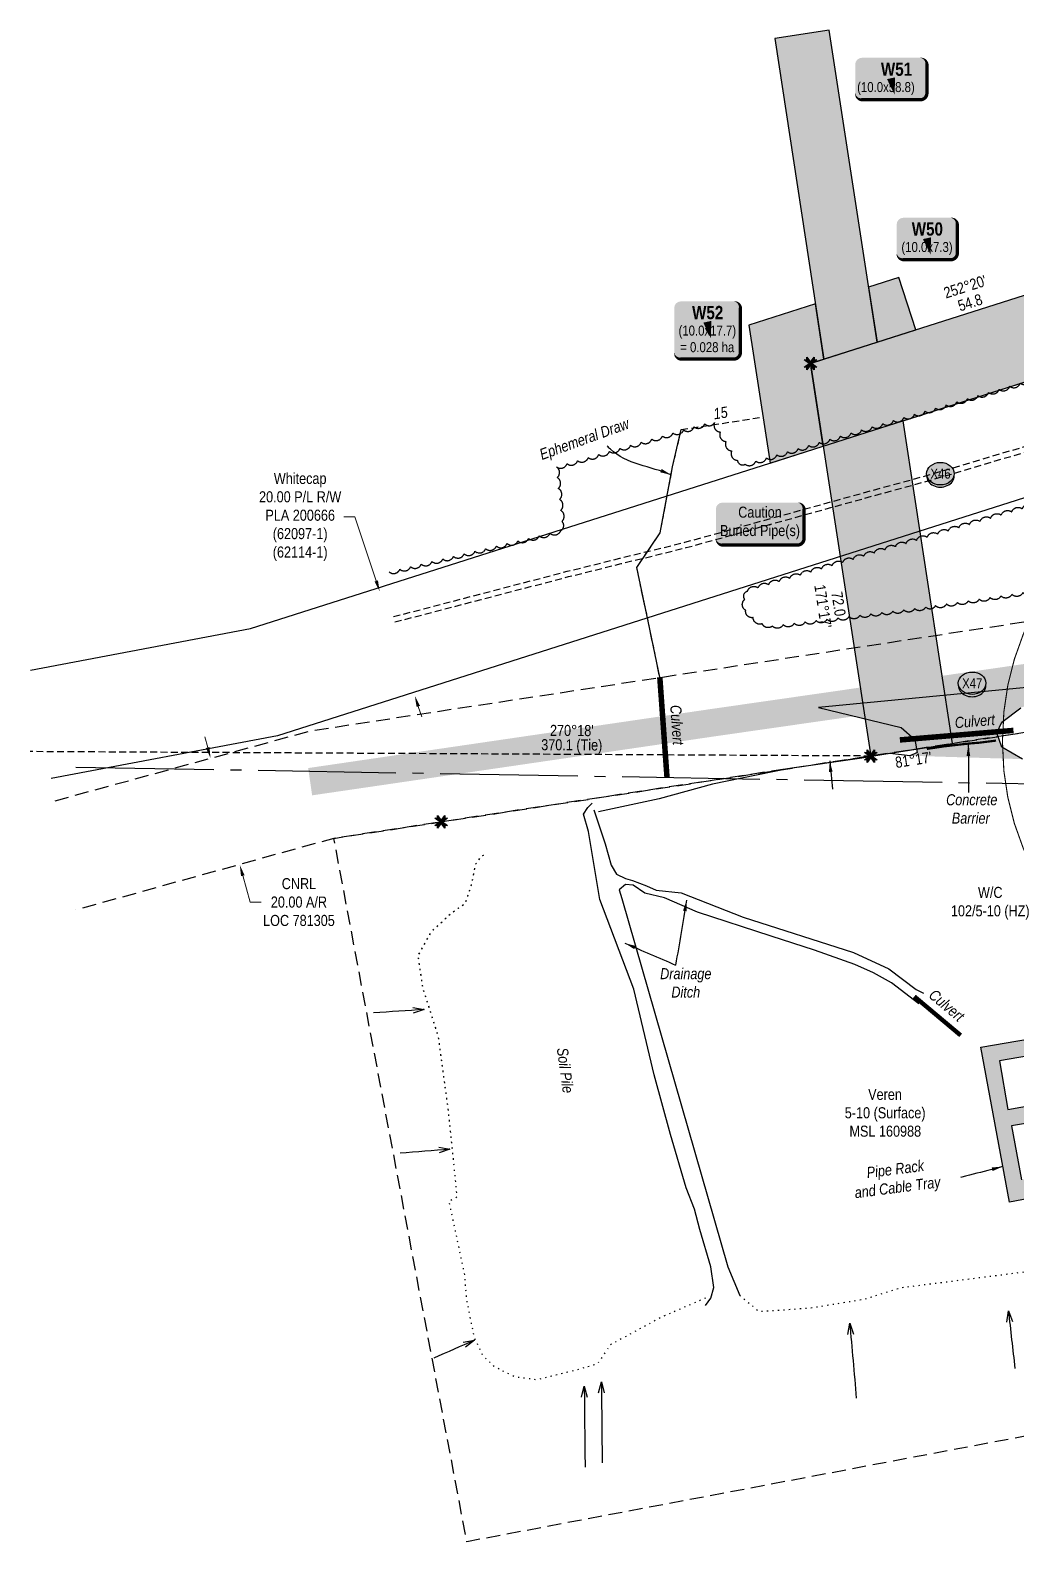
# Model space of a CAD drawing. Extents: x 406232 to 435383, y 6039561 to 6052989.
# Drawn here: x 425953 to 426847, y 6044066 to 6045436 of the extents above; entities that cross this region are included whole.
import ezdxf
from ezdxf.enums import TextEntityAlignment as Align

# ---------------------------------------------------------------- set-up
doc = ezdxf.new("R2010")
doc.units = 0
doc.header["$LTSCALE"] = 5
doc.header["$PDSIZE"] = 0.5
for name, pattern in [('0', [1, 1, 0]), ('foc-ACCESSROAD', [3.75, 2.5, -1.25]), ('foc-QUARTERLINE', [33, 25, -3, 2, -3]), ('foc-TIELINE', [1.875, 1.25, -0.625]), ('foc-TOPO', [1, 0.2, -0.8]), ('foc-TOPO-ephemeral', [6.25, 3.125, -0.625, 0.625, -0.625, 0.625, -0.625]), ('UG_PIPE', [1.875, 1.25, -0.625])]:
    doc.linetypes.add(name, pattern=pattern)
doc.layers.get('Defpoints').update_dxf_attribs({"color": 9})
for name, color, linetype, lineweight in [('AS-GENERAL', 48, 'Continuous', 18), ('C-WS-T', 13, 'Continuous', 9), ('F-AR-T', 190, 'Continuous', 9), ('F-RW-T', 190, 'Continuous', 9), ('T-TEXT', 48, 'Continuous', 18), ('T-TIE-T', 201, 'Continuous', 18)]:
    doc.layers.add(name, color=color, linetype=linetype, lineweight=lineweight)
for name, color, linetype in [('AS-PIPE-AG', 44, 'Continuous'), ('AS-PIPE-UG', 44, 'UG_PIPE'), ('AS-ROADS', 254, 'Continuous'), ('C-WS', 13, 'foc-ACCESSROAD'), ('F-AR', 190, 'foc-ACCESSROAD'), ('F-RW', 190, 'Continuous'), ('L-BD', 7, 'Continuous'), ('L-MON', 1, 'Continuous'), ('L-QSEC', 8, 'foc-QUARTERLINE'), ('L-TIE', 7, 'foc-TIELINE'), ('P-BUFFER-PURPLE', 187, 'foc-TIELINE'), ('P-CROSSINGS', 250, 'Continuous'), ('P-PROPOSED', 10, 'Continuous'), ('P-PROPOSED-H', 21, 'Continuous'), ('P-TEMP-BLOCKS', 250, 'Continuous'), ('P-TEMP-H', 41, 'Continuous'), ('P-TEMP_WORKSPACE', 46, 'Continuous'), ('T-BUSH', 110, '0'), ('T-DRAW', 143, 'foc-TOPO-ephemeral'), ('T-GENERAL', 48, 'foc-TOPO'), ('T-SLOPE', 48, 'Continuous'), ('T-TIE', 201, 'foc-TIELINE'), ('T-WATER-T', 170, 'Continuous')]:
    doc.layers.add(name, color=color, linetype=linetype)
doc.styles.add('80', font='ARIALN.TTF', dxfattribs={"height": 10})
doc.styles.add('80CG', font='ARIALN.TTF', dxfattribs={"height": 10})
doc.styles.add('80L', font='ARIALN.TTF', dxfattribs={"height": 10})
doc.styles.add('80LS', font='ARIALNI.TTF', dxfattribs={"height": 10})
doc.styles.add('BOLD', font='ARIALNB.TTF')
doc.styles.add('Crossing', font='ARIALN.TTF', dxfattribs={"height": 10})
doc.styles.add('foc-LtypeFont', font='ARIALN.TTF', dxfattribs={"height": 7.35})
doc.linetypes.add('foc-TOPO-flowdirection-NOLINE', pattern='A,0,[">",foc-LtypeFont,S=0.3,R=0,X=0,Y=-0.945],-20,[">",foc-LtypeFont,S=0.3,R=0,X=0,Y=-0.945],0', length=20)
doc.dimstyles.new('Compass 5 000', dxfattribs={"dimscale": 5, "dimtxt": 9, "dimasz": 2, "dimexe": 0.2, "dimexo": 0.0625, "dimgap": 0.5, "dimtad": 0, "dimtih": 1, "dimtoh": 1, "dimzin": 0, "dimdsep": 46, "dimtxsty": '80CG', "dimcen": 0.1, "dimse1": 1, "dimse2": 1, "dimclrd": 256, "dimclrt": 256, "dimaunit": 1, "dimadec": 4, "dimazin": 0, "dimtfac": 0.06, "dimtofl": 0, "dimtmove": 0, "dimatfit": 1, "dimfxl": 0.2, "dimtolj": 1, "dimtzin": 0, "dimlwd": -1, "dimarcsym": 0})

# ---------------------------------------------------------------- blocks, each defined once
blk = doc.blocks.new('*D524')
at = {"layer": 'Defpoints', "color": 0, "transparency": 16777216}
for p in [(426314.1, 6044942.5), (426269.5, 6044927.5), (426345.8, 6044847.8)]:
    blk.add_point(p, dxfattribs=at)
at = {"layer": 'F-RW-T', "transparency": 16777216}
for p, q in [((426246.9, 6044995.1), (426236.9, 6044995.1)), ((426266.4, 6044937), (426246.9, 6044995.1)), ((426304.4, 6044823.4), (426307.6, 6044813.9))]:
    blk.add_line(p, q, dxfattribs=at)
for points in [[(426267.9, 6044937.5), (426264.8, 6044936.5), (426269.5, 6044927.5)], [(426306, 6044823.9), (426302.9, 6044822.9), (426301.3, 6044832.9)]]:
    blk.add_solid(points, dxfattribs=at)
at = {"layer": 'F-RW-T', "transparency": 16777216, "insert": (426197.4, 6044995.1), "char_height": 10, "attachment_point": 5, "style": '80CG'}
blk.add_mtext('\\A1;Whitecap\\P20.00 P/L R/W\\PPLA 200666\\P(62097-1)\\P(62114-1)', dxfattribs=at)
blk = doc.blocks.new('*D525')
at = {"layer": 'Defpoints', "color": 0, "transparency": 16777216}
for p in [(426116.2, 6044776.4), (426012.7, 6044748.1), (426039.2, 6044651.3)]:
    blk.add_point(p, dxfattribs=at)
at = {"layer": 'F-AR-T', "transparency": 16777216}
for p, q in [((426113.6, 6044786.1), (426111, 6044795.7)), ((426145.4, 6044670), (426152, 6044646)), ((426152, 6044646), (426162, 6044646))]:
    blk.add_line(p, q, dxfattribs=at)
for points in [[(426115.2, 6044786.5), (426112, 6044785.6), (426116.2, 6044776.4)], [(426147, 6044670.4), (426143.8, 6044669.5), (426142.7, 6044679.6)]]:
    blk.add_solid(points, dxfattribs=at)
at = {"layer": 'F-AR-T', "transparency": 16777216, "insert": (426196.3, 6044646), "char_height": 10, "attachment_point": 5, "style": '80CG'}
blk.add_mtext('\\A1;CNRL\\P20.00 A/R\\PLOC 781305', dxfattribs=at)
blk = doc.blocks.new('TEMP')
h = blk.add_hatch(color=255)
h.dxf.hatch_style = 1
h.paths.add_polyline_path([(0, 0.25), (-0.67, 1.15), (-0.67, 0.67), (-1.15, 0.67), (-0.25, 0), (-1.15, -0.67), (-0.67, -0.67), (-0.67, -1.15), (0, -0.25), (0.67, -1.15), (0.67, -0.67), (1.15, -0.67), (0.25, 0), (1.15, 0.67), (0.67, 0.67), (0.67, 1.15)])
h.paths.add_polyline_path([(0.57, 0.85), (0.57, 0.57), (0.85, 0.57), (0.08, 0), (0.85, -0.57), (0.57, -0.57), (0.57, -0.85), (0, -0.08), (-0.57, -0.85), (-0.57, -0.57), (-0.85, -0.57), (-0.08, 0), (-0.85, 0.57), (-0.57, 0.57), (-0.57, 0.85), (0, 0.08)], flags=16)
h = blk.add_hatch(color=1)
h.dxf.hatch_style = 1
h.paths.add_polyline_path([(0, 0.08), (-0.57, 0.85), (-0.57, 0.57), (-0.85, 0.57), (-0.08, 0), (-0.85, -0.57), (-0.57, -0.57), (-0.57, -0.85), (0, -0.08), (0.57, -0.85), (0.57, -0.57), (0.85, -0.57), (0.08, 0), (0.85, 0.57), (0.57, 0.57), (0.57, 0.85)])
at = {"color": 1}
for p, q in [((-0.08, 0), (0.08, 0)), ((0, 0.08), (0, -0.08))]:
    blk.add_line(p, q, dxfattribs=at)
at = {"color": 255, "flags": 128}
blk.add_lwpolyline([(-0.25, 0), (-1.15, 0.67), (-0.67, 0.67), (-0.67, 1.15), (0, 0.25), (0.67, 1.15), (0.67, 0.67), (1.15, 0.67), (0.25, 0), (1.15, -0.67), (0.67, -0.67), (0.67, -1.15), (0, -0.25), (-0.67, -1.15), (-0.67, -0.67), (-1.15, -0.67)], close=True, dxfattribs=at)
at = {"color": 1, "flags": 128}
blk.add_lwpolyline([(-0.08, 0), (-0.85, 0.57), (-0.57, 0.57), (-0.57, 0.85), (0, 0.08), (0.57, 0.85), (0.57, 0.57), (0.85, 0.57), (0.08, 0), (0.85, -0.57), (0.57, -0.57), (0.57, -0.85), (0, -0.08), (-0.57, -0.85), (-0.57, -0.57), (-0.85, -0.57)], close=True, dxfattribs=at)
blk = doc.blocks.new('CAUTION BP')
h = blk.add_hatch(color=50)
edge = h.paths.add_edge_path()
edge.add_line((-36.2, -19.3), (31.8, -19.3))
edge.add_arc((31.8, -13.3), 6, 270, 360)
edge.add_line((37.8, -13.3), (37.8, 13.2))
edge.add_arc((31.8, 13.2), 6, 0, 90)
edge.add_line((31.8, 19.2), (-36.2, 19.2))
edge.add_arc((-36.2, 13.2), 6, 90, 180)
edge.add_line((-42.2, 13.2), (-42.2, -13.3))
edge.add_arc((-36.2, -13.3), 6, 180, 270)
at = {"color": 240, "flags": 128}
blk.add_lwpolyline([(-36.2, -19.3, 3, 3, 0), (31.8, -19.3, 3, 3, 0.414214), (37.8, -13.3, 3, 3, 0), (37.8, 13.2, 3, 0, 0.414214), (31.8, 19.2, 0, 0, 0), (-36.2, 19.2, 0, 0, 0.414214), (-42.2, 13.2, 0, 0, 0), (-42.2, -13.3, 0, 3, 0.414214)], format="xyseb", close=True, dxfattribs=at)
at = {"color": 240, "insert": (-2.2, 0.7), "char_height": 10, "attachment_point": 5, "style": '80L'}
blk.add_mtext_dynamic_manual_height_columns('Caution\\PBuried Pipe(s)', width=71.983, gutter_width=50, heights=[0], dxfattribs=at)
blk = doc.blocks.new('*U665')
h = blk.add_hatch(color=191)
edge = h.paths.add_edge_path()
edge.add_line((-24, -33.8), (24, -33.8))
edge.add_arc((24, -27.8), 6, 270, 360)
edge.add_line((30, -27.8), (30, 12.5))
edge.add_arc((24, 12.5), 6, 0, 90)
edge.add_line((24, 18.5), (-24, 18.5))
edge.add_arc((-24, 12.5), 6, 90, 180)
edge.add_line((-30, 12.5), (-30, -27.8))
edge.add_arc((-24, -27.8), 6, 180, 270)
at = {"color": 250, "flags": 128}
blk.add_lwpolyline([(-24, -33.8, 3, 3, 0), (24, -33.8, 3, 3, 0.414214), (30, -27.8, 3, 3, 0), (30, 12.5, 3, 0, 0.414214), (24, 18.5, 0, 0, 0), (-24, 18.5, 0, 0, 0.414214), (-30, 12.5, 0, 0, 0), (-30, -27.8, 0, 3, 0.414214)], format="xyseb", close=True, dxfattribs=at)
at = {"flags": 128}
blk.add_lwpolyline([(3.2, -14.8, 0, 7.5, 0), (0, 0, 0, 0, 0)], format="xyseb", dxfattribs=at)
at = {"color": 250}
for tag, p, height, style in [('TEMP_AREA_W1_001', (-9.2, 2.2), 12, 'BOLD'), ('ENTER_TEXT_001', (-30.7, -12.5), 9, '80')]:
    blk.add_attdef(tag, p, '', height=height, dxfattribs=dict(at, style=style))
blk = doc.blocks.new('*U663')
h = blk.add_hatch(color=191)
edge = h.paths.add_edge_path()
edge.add_line((-26.5, -19.5), (26.5, -19.5))
edge.add_arc((26.5, -13.5), 6, 270, 360)
edge.add_line((32.5, -13.5), (32.5, 12.5))
edge.add_arc((26.5, 12.5), 6, 0, 90)
edge.add_line((26.5, 18.5), (-26.5, 18.5))
edge.add_arc((-26.5, 12.5), 6, 90, 180)
edge.add_line((-32.5, 12.5), (-32.5, -13.5))
edge.add_arc((-26.5, -13.5), 6, 180, 270)
at = {"color": 250, "flags": 128}
blk.add_lwpolyline([(-26.5, -19.5, 3, 3, 0), (26.5, -19.5, 3, 3, 0.414214), (32.5, -13.5, 3, 3, 0), (32.5, 12.5, 3, 0, 0.414214), (26.5, 18.5, 0, 0, 0), (-26.5, 18.5, 0, 0, 0.414214), (-32.5, 12.5, 0, 0, 0), (-32.5, -13.5, 0, 3, 0.414214)], format="xyseb", close=True, dxfattribs=at)
at = {"flags": 128}
blk.add_lwpolyline([(3.2, -14.8, 0, 7.5, 0), (0, 0, 0, 0, 0)], format="xyseb", dxfattribs=at)
at = {"color": 250}
for tag, p, height, style in [('TEMP_AREA_W1_001', (-9.2, 2.2), 12, 'BOLD'), ('ENTER_TEXT_001', (-30.7, -12.5), 9, '80')]:
    blk.add_attdef(tag, p, '', height=height, dxfattribs=dict(at, style=style))
blk = doc.blocks.new('*U664')
h = blk.add_hatch(color=191)
edge = h.paths.add_edge_path()
edge.add_line((-21.5, -19.5), (21.5, -19.5))
edge.add_arc((21.5, -13.5), 6, 270, 360)
edge.add_line((27.5, -13.5), (27.5, 12.5))
edge.add_arc((21.5, 12.5), 6, 0, 90)
edge.add_line((21.5, 18.5), (-21.5, 18.5))
edge.add_arc((-21.5, 12.5), 6, 90, 180)
edge.add_line((-27.5, 12.5), (-27.5, -13.5))
edge.add_arc((-21.5, -13.5), 6, 180, 270)
at = {"color": 250, "flags": 128}
blk.add_lwpolyline([(-21.5, -19.5, 3, 3, 0), (21.5, -19.5, 3, 3, 0.414214), (27.5, -13.5, 3, 3, 0), (27.5, 12.5, 3, 0, 0.414214), (21.5, 18.5, 0, 0, 0), (-21.5, 18.5, 0, 0, 0.414214), (-27.5, 12.5, 0, 0, 0), (-27.5, -13.5, 0, 3, 0.414214)], format="xyseb", close=True, dxfattribs=at)
at = {"flags": 128}
blk.add_lwpolyline([(3.2, -14.8, 0, 7.5, 0), (0, 0, 0, 0, 0)], format="xyseb", dxfattribs=at)
at = {"color": 250}
for tag, p, height, style in [('TEMP_AREA_W1_001', (-9.2, 2.2), 12, 'BOLD'), ('ENTER_TEXT_001', (-30.7, -12.5), 9, '80')]:
    blk.add_attdef(tag, p, '', height=height, dxfattribs=dict(at, style=style))
blk = doc.blocks.new('xing2')
h = blk.add_hatch(color=50)
h.dxf.hatch_style = 1
edge = h.paths.add_edge_path()
edge.add_ellipse((0, 0), major_axis=(-12.5, 0), ratio=0.816297, start_angle=0, end_angle=360)
h = blk.add_hatch(color=250)
h.dxf.hatch_style = 1
edge = h.paths.add_edge_path()
edge.add_ellipse((0, -2), major_axis=(-12.5, 0), ratio=0.816297, start_angle=0, end_angle=180)
edge.add_line((12.5, -2), (12.5, 0))
edge.add_ellipse((0, 0), major_axis=(-12.5, 0), ratio=0.816297, start_angle=0, end_angle=180, ccw=False)
edge.add_line((-12.5, 0), (-12.5, -2))
at = {"color": 250}
blk.add_ellipse((0, 0), major_axis=(-12.5, 0), ratio=0.816297, dxfattribs=at)
blk.add_ellipse((0, -2), major_axis=(-12.5, 0), ratio=0.816297, start_param=0, end_param=3.141593, dxfattribs=at)
at = {"color": 250, "style": 'Crossing'}
blk.add_attdef('CROSSING', text='', height=9, dxfattribs=at).set_placement((0.1, 0), align=Align.MIDDLE_CENTER)
at = {"color": 250, "style": 'Crossing', "flags": 1}
for tag, p in [('OWNER', (0.1, -12.5)), ('DESCRIPTION', (0.1, -25.8)), ('LOCATION', (0.1, -39.3)), ('DWG_REF', (0.1, -52.8))]:
    blk.add_attdef(tag, text='', height=9, dxfattribs=at).set_placement(p, align=Align.MIDDLE_CENTER)

msp = doc.modelspace()

# ---------------------------------------------------------------- hatches: boundary and pattern name
at = {"layer": 'AS-PIPE-AG'}
h = msp.add_hatch(color=256, dxfattribs=at)
h.dxf.hatch_style = 1
h.paths.add_polyline_path([(427446.33, 6044558.92), (427436.742, 6044556.884), (427459.022, 6044461.333), (427452.966, 6044460.123), (427454.195, 6044454.444), (427448.998, 6044453.025), (427428.571, 6044547.455), (427378.808, 6044536.795), (427384.202, 6044511.867), (427370.855, 6044508.943), (427365.069, 6044533.496), (427178.877, 6044490.653), (427187.352, 6044439.993), (426840.232, 6044374.011), (426814.199, 6044514.586), (426914.94, 6044531.681), (426916.87, 6044517.112), (426831.248, 6044502.262), (426838.715, 6044458.047), (426941.429, 6044476.495), (426943.785, 6044460.325), (426842.007, 6044443.338), (426851.115, 6044394.348), (427170.137, 6044454.184), (427160.365, 6044508.668), (427145.214, 6044505.921), (427143.887, 6044514.179), (427138.227, 6044513.58), (427138.017, 6044515.567), (427145.56, 6044516.365), (427146.864, 6044508.251), (427160.012, 6044510.635), (427146.731, 6044584.686), (427116.438, 6044580.125), (427115.758, 6044585.171), (427147.904, 6044590.38), (427138.349, 6044651.659), (427110.448, 6044647.108), (427109.382, 6044657.371), (427138.737, 6044662.213), (427138.005, 6044666.639), (427146.487, 6044668.022), (427147.456, 6044662.697), (427157.435, 6044664.536), (427160.342, 6044647.091), (427150.654, 6044646.026), (427159.751, 6044592.367), (427187.971, 6044597.387), (427189.42, 6044587.381), (427162.705, 6044582.159), (427174.894, 6044516.328), (427288.234, 6044540.552), (427273, 6044604.701), (427281.722, 6044606.512), (427296.216, 6044542.631), (427421.508, 6044572.249), (427385.402, 6044727.794), (427395.945, 6044731.846), (427435.106, 6044563.901), (427453.791, 6044567.868), (427454.707, 6044563.32), (427445.777, 6044561.522)])
at = {"layer": 'AS-ROADS'}
h = msp.add_hatch(color=256, dxfattribs=at)
h.dxf.hatch_style = 1
h.paths.add_polyline_path([(426850.414, 6044822.122), (426875.399, 6044831.032), (426890.492, 6044843.709), (426667.042, 6044822.339), (426742.164, 6044804.287), (426754.514, 6044793.362), (426756.444, 6044781.537), (426750.324, 6044778.612), (426851.973, 6044775.58), (426833.244, 6044786.382), (426828.899, 6044799.437), (426833.264, 6044809.162)])
h.paths.add_polyline_path([(427534.764, 6044980.612), (427554.534, 6044990.202), (427582.217, 6045017.657), (427392.771, 6044952.713), (427412.214, 6044945.577), (427430.309, 6044945.382), (427446.064, 6044938.977), (427450.624, 6044921.687), (427448.974, 6044906.667), (427525.126, 6044923.579), (427515.359, 6044944.867), (427521.674, 6044964.507)])
at = {"layer": 'P-PROPOSED-H'}
h = msp.add_hatch(color=256, dxfattribs=at)
h.dxf.hatch_style = 1
h.paths.add_polyline_path([(427713.438, 6045348.795), (427685.695, 6045418.439), (427391.48, 6045301.233), (426920.961, 6045217.253), (426660.025, 6045134.156), (426714.575, 6044778.363), (426788.676, 6044789.719), (426743.837, 6045082.171), (426938.999, 6045144.322), (427347.404, 6045217.216), (427523.092, 6044284.086), (427596.764, 6044297.957), (427420.858, 6045232.241)])
at = {"layer": 'P-TEMP-H'}
h = msp.add_hatch(color=256, dxfattribs=at)
h.dxf.hatch_style = 1
h.paths.add_polyline_path([(426627.537, 6045428.495), (426672.077, 6045137.994), (426720.284, 6045153.346), (426676.937, 6045436.069)])
h = msp.add_hatch(color=256, dxfattribs=at)
h.dxf.hatch_style = 1
h.paths.add_polyline_path([(426740.101, 6045212.107), (426712.617, 6045203.354), (426720.284, 6045153.346), (426755.266, 6045164.486)])
h = msp.add_hatch(color=256, dxfattribs=at)
h.dxf.hatch_style = 1
h.paths.add_polyline_path([(426672.077, 6045137.994), (426664.409, 6045188.002), (426604.15, 6045168.812), (426623.318, 6045043.791), (426671.526, 6045059.143), (426660.025, 6045134.156)])

# ---------------------------------------------------------------- linework, layer by layer
at = {"layer": 'AS-GENERAL', "flags": 128}
for points, const_width in [([(426529.889, 6044758.532), (426523.334, 6044849.872)], 4.998), ([(426740.904, 6044792.967), (426843.839, 6044801.587)], 4.998), ([(426754.009, 6044560.517), (426795.994, 6044525.278)], 3.996), ([(426754.009, 6044560.517), (426795.994, 6044525.278)], 3.996)]:
    msp.add_lwpolyline(points, dxfattribs=dict(at, const_width=const_width))
at = {"layer": 'AS-PIPE-AG', "flags": 128}
for points in [[(427187.352, 6044439.993), (426840.232, 6044374.011), (426814.199, 6044514.586), (426914.94, 6044531.681)], [(426916.87, 6044517.112), (426831.248, 6044502.262), (426838.715, 6044458.047), (426941.429, 6044476.495)], [(426943.785, 6044460.325), (426842.007, 6044443.338), (426851.115, 6044394.348)]]:
    msp.add_lwpolyline(points, dxfattribs=at)
at = {"layer": 'AS-PIPE-UG', "flags": 128}
for points in [[(426281.964, 6044904.702), (426360.275, 6044925.071), (426439.343, 6044945.759), (426487.196, 6044957.628), (426546.074, 6044972.052), (426661.71, 6045004.133), (426765.108, 6045032.605), (426797.952, 6045042.116), (426925.901, 6045080.505), (427108.28, 6045124.966), (427309.759, 6045165.2), (427403.831, 6045186.343), (427514.089, 6045207.584), (427631.976, 6045250.044), (427731.304, 6045303.949)], [(426283.222, 6044899.865), (426361.537, 6044920.235), (426440.577, 6044940.915), (426488.392, 6044952.775), (426547.337, 6044967.215), (426663.042, 6044999.315), (426766.467, 6045027.795), (426799.365, 6045037.322), (426927.212, 6045075.68), (427109.362, 6045120.085), (427310.797, 6045160.31), (427404.852, 6045181.45), (427515.417, 6045202.75), (427634.027, 6045245.47), (427733.166, 6045299.274)]]:
    msp.add_lwpolyline(points, dxfattribs=at)
at = {"layer": 'AS-ROADS', "const_width": 24.988, "flags": 128}
msp.add_lwpolyline([(427806.059, 6045116.294), (427462.964, 6044979.612), (427198.464, 6044904.437), (426962.879, 6044864.862), (426572.878, 6044808.804), (426206.45, 6044755.116)], dxfattribs=at)
at = {"layer": 'AS-ROADS', "flags": 128}
for points in [[(426890.492, 6044843.709), (426667.042, 6044822.339), (426742.164, 6044804.287), (426754.514, 6044793.362), (426756.444, 6044781.537), (426750.324, 6044778.612), (426731.774, 6044780.697), (426706.514, 6044776.372), (426638.959, 6044766.707), (426570.979, 6044752.937), (426522.714, 6044739.547), (426467.784, 6044727.892)], [(426851.973, 6044775.58), (426833.244, 6044786.382), (426828.899, 6044799.437), (426833.264, 6044809.162), (426850.414, 6044822.122)]]:
    msp.add_lwpolyline(points, dxfattribs=at)
at = {"layer": 'C-WS', "flags": 128}
msp.add_lwpolyline([(427262.906, 6044239.325), (426795.135, 6044150.857), (426348.469, 6044066.38), (426227.919, 6044703.786), (426677.553, 6044772.69), (427208.216, 6044854.011), (427582.468, 6044960.639), (427703.141, 6044322.585), (427452.321, 6044275.149, -0.35681793)], format="xyb", close=True, dxfattribs=at)
at = {"layer": 'F-AR', "flags": 128}
for points in [[(425975.51, 6044737.89), (426135.096, 6044781.569), (426206.91, 6044801.259), (427027.157, 6044926.494), (427125.926, 6044941.719), (427186.673, 6044951.456), (427557.901, 6045057.616), (427810.417, 6045105.354)], [(427848.126, 6045010.696), (427582.468, 6044960.639), (427208.216, 6044854.011), (427145.651, 6044844.424), (427049.591, 6044829.703), (426714.575, 6044778.363), (426227.919, 6044703.786), (425994.231, 6044638.868)]]:
    msp.add_lwpolyline(points, dxfattribs=at)
at = {"layer": 'F-RW'}
for points in [[(425953.152, 6044856.153), (426152.399, 6044893.822), (426938.999, 6045144.322), (427412.149, 6045228.772), (427713.438, 6045348.795)], [(427750.43, 6045255.938), (427439.256, 6045131.632), (427439.256, 6045131.632), (426963.05, 6045047.081), (426176.939, 6044796.736), (425971.72, 6044757.938)]]:
    msp.add_lwpolyline(points, dxfattribs=at)
at = {"layer": 'L-QSEC'}
msp.add_line((425994.231, 6044768.371), (427892.492, 6044735.194), dxfattribs=at)
at = {"layer": 'L-TIE', "flags": 128}
msp.add_lwpolyline([(426714.575, 6044778.363), (425952.762, 6044782.387)], dxfattribs=at)
at = {"layer": 'P-BUFFER-PURPLE', "const_width": 1, "elevation": -0.107, "flags": 128}
msp.add_lwpolyline([(427081.241, 6045041.499), (427086.236, 6045041.499, -0.41421356), (427333.509, 6044794.226), (427333.509, 6044789.23, -0.41421356), (427086.236, 6044541.957), (427081.241, 6044541.957, -0.41421356), (426833.967, 6044789.23), (426833.967, 6044794.226, -0.41421356)], format="xyb", close=True, dxfattribs=at)
at = {"layer": 'P-TEMP_WORKSPACE', "flags": 128}
for points in [[(426627.537, 6045428.495), (426672.077, 6045137.994), (426720.284, 6045153.346), (426676.937, 6045436.069)], [(426740.101, 6045212.107), (426712.617, 6045203.354), (426720.284, 6045153.346), (426755.266, 6045164.486)], [(426664.409, 6045188.002), (426604.15, 6045168.812), (426623.318, 6045043.791), (426671.526, 6045059.143), (426660.025, 6045134.156), (426672.077, 6045137.994)]]:
    msp.add_lwpolyline(points, close=True, dxfattribs=at)
at = {"layer": 'T-BUSH', "flags": 128}
msp.add_lwpolyline([(426278.014, 6044945.273, 0.52056705), (426287.734, 6044947.604, 0.52056705), (426297.454, 6044949.935, 0.52056705), (426307.174, 6044952.266, 0.52056705), (426316.894, 6044954.597, 0.52056705), (426326.614, 6044956.928, 0.52056705), (426336.333, 6044959.259, 0.52056705), (426346.053, 6044961.59, 0.52056705), (426355.773, 6044963.921, 0.52056705), (426365.493, 6044966.252, 0.52056705), (426375.213, 6044968.583, 0.52056705), (426384.933, 6044970.914, 0.52056705), (426394.653, 6044973.245, 0.52056705), (426404.372, 6044975.576, 0.52056705), (426414.092, 6044977.907, 0.52056705), (426423.812, 6044980.238, 0.52056705), (426433.532, 6044982.569, 0.52056705), (426434.567, 6044991.025, 0.52056705), (426433.5, 6045000.963, 0.52056705), (426432.434, 6045010.902, 0.52056705), (426431.367, 6045020.84, 0.52056705), (426430.3, 6045030.778, 0.52056705), (426429.636, 6045040.447, 0.52056705), (426439.236, 6045043.232, 0.52056705), (426448.836, 6045046.017, 0.52056705), (426458.435, 6045048.802, 0.52056705), (426468.035, 6045051.587, 0.52056705), (426477.634, 6045054.372, 0.52056705), (426487.234, 6045057.157, 0.52056705), (426496.834, 6045059.942, 0.52056705), (426506.433, 6045062.727, 0.52056705), (426516.033, 6045065.512, 0.52056705), (426525.632, 6045068.297, 0.52056705), (426535.232, 6045071.082, 0.52056705), (426544.832, 6045073.867, 0.52056705), (426554.431, 6045076.652, 0.52056705), (426564.031, 6045079.437, 0.52056705), (426572.972, 6045080.539, 0.52056705), (426578.135, 6045071.98, 0.52056705), (426583.298, 6045063.422, 0.52056705), (426588.461, 6045054.863, 0.52056705), (426593.624, 6045046.304, 0.52056705), (426600.756, 6045042.809, 0.52056705), (426610.343, 6045045.635, 0.52056705), (426619.931, 6045048.46, 0.52056705), (426629.519, 6045051.286, 0.52056705), (426639.107, 6045054.111, 0.52056705), (426648.695, 6045056.936, 0.52056705), (426658.282, 6045059.762, 0.52056705), (426667.87, 6045062.587, 0.52056705), (426677.458, 6045065.413, 0.52056705), (426687.046, 6045068.238, 0.52056705), (426696.634, 6045071.064, 0.52056705), (426706.221, 6045073.889, 0.52056705), (426715.809, 6045076.714, 0.52056705), (426725.397, 6045079.54, 0.52056705), (426734.985, 6045082.365, 0.52056705), (426744.572, 6045085.191, 0.52056705), (426754.16, 6045088.016, 0.52056705), (426763.748, 6045090.842, 0.52056705), (426773.336, 6045093.667, 0.52056705), (426782.924, 6045096.493, 0.52056705), (426792.511, 6045099.318, 0.52056705), (426802.099, 6045102.143, 0.52056705), (426811.687, 6045104.969, 0.52056705), (426821.275, 6045107.794, 0.52056705), (426830.863, 6045110.62, 0.52056705), (426840.45, 6045113.445, 0.52056705), (426850.038, 6045116.271, 0.52056705), (426859.626, 6045119.096, 0.52056705), (426869.214, 6045121.921, 0.52056705), (426878.876, 6045124.444, 0.52056705), (426888.682, 6045126.382, 0.52056705), (426898.488, 6045128.319, 0.52056705), (426908.293, 6045130.257, 0.52056705), (426918.099, 6045132.195, 0.52056705), (426927.905, 6045134.133, 0.52056705), (426937.711, 6045136.07, 0.52056705), (426947.517, 6045138.008, 0.52056705), (426957.322, 6045139.946, 0.52056705), (426967.128, 6045141.884, 0.52056705), (426976.934, 6045143.821, 0.52056705), (426986.74, 6045145.759, 0.52056705), (426996.546, 6045147.697, 0.52056705), (427006.351, 6045149.635, 0.52056705), (427016.157, 6045151.573, 0.52056705), (427025.963, 6045153.51, 0.52056705), (427035.769, 6045155.448, 0.52056705), (427045.575, 6045157.386, 0.52056705), (427055.38, 6045159.324, 0.52056705), (427065.186, 6045161.261, 0.52056705), (427074.992, 6045163.199, 0.52056705), (427084.798, 6045165.137, 0.52056705), (427094.604, 6045167.075, 0.52056705), (427104.409, 6045169.013, 0.52056705), (427114.215, 6045170.95, 0.52056705), (427124.021, 6045172.888, 0.52056705), (427133.827, 6045174.826, 0.52056705), (427143.633, 6045176.764, 0.52056705), (427153.438, 6045178.701, 0.52056705), (427163.244, 6045180.639, 0.52056705), (427173.05, 6045182.577, 0.52056705), (427182.856, 6045184.515, 0.52056705), (427192.662, 6045186.452, 0.52056705), (427202.468, 6045188.39, 0.52056705), (427212.273, 6045190.328, 0.52056705), (427222.079, 6045192.266, 0.52056705), (427231.885, 6045194.204, 0.52056705), (427241.691, 6045196.141, 0.52056705), (427251.497, 6045198.079, 0.52056705), (427261.302, 6045200.017, 0.52056705), (427271.108, 6045201.955, 0.52056705), (427280.914, 6045203.892, 0.52056705), (427290.72, 6045205.83, 0.52056705), (427300.526, 6045207.768, 0.52056705), (427310.331, 6045209.706, 0.52056705), (427320.137, 6045211.644, 0.52056705), (427329.943, 6045213.581, 0.52056705), (427339.749, 6045215.519, 0.52056705), (427349.555, 6045217.457, 0.52056705), (427359.36, 6045219.395, 0.52056705), (427369.166, 6045221.332, 0.52056705), (427378.972, 6045223.27, 0.52056705), (427388.778, 6045225.208, 0.52056705), (427398.584, 6045227.146, 0.52056705), (427408.389, 6045229.083, 0.52056705), (427417.88, 6045232.08, 0.52056705), (427427.145, 6045235.829, 0.52056705), (427436.411, 6045239.578, 0.52056705), (427445.677, 6045243.327, 0.52056705), (427454.943, 6045247.076, 0.52056705), (427464.208, 6045250.825, 0.52056705), (427473.474, 6045254.574, 0.52056705), (427482.74, 6045258.322, 0.52056705), (427492.006, 6045262.071, 0.52056705), (427501.271, 6045265.82, 0.52056705), (427510.537, 6045269.569, 0.52056705), (427519.803, 6045273.318, 0.52056705), (427529.069, 6045277.067, 0.52056705), (427538.334, 6045280.816, 0.52056705), (427547.6, 6045284.565, 0.52056705), (427556.866, 6045288.314, 0.52056705), (427566.132, 6045292.063, 0.52056705), (427575.397, 6045295.812, 0.52056705), (427584.663, 6045299.561, 0.52056705), (427593.929, 6045303.31, 0.52056705), (427603.195, 6045307.058, 0.52056705), (427612.46, 6045310.807, 0.52056705), (427621.726, 6045314.556, 0.52056705), (427630.992, 6045318.305, 0.52056705), (427640.258, 6045322.054, 0.52056705), (427649.524, 6045325.803, 0.52056705), (427658.789, 6045329.552, 0.52056705), (427668.055, 6045333.301, 0.52056705), (427677.321, 6045337.05, 0.52056705), (427684.873, 6045342.997, 0.52056705), (427690.771, 6045351.067, 0.52056705), (427696.669, 6045359.137, 0.52056705), (427702.566, 6045367.207, 0.13805781), (427705.766, 6045368.038, 0.13805781)], format="xyb", dxfattribs=at)
msp.add_lwpolyline([(426764.191, 6044913.309, -0.52056705), (426754.27, 6044912.088, -0.52056705), (426744.349, 6044910.868, -0.52056705), (426734.429, 6044909.648, -0.52056705), (426724.508, 6044908.428, -0.52056705), (426714.587, 6044907.208, -0.52056705), (426704.667, 6044905.988, -0.52056705), (426694.746, 6044904.767, -0.52056705), (426684.825, 6044903.547, -0.52056705), (426674.905, 6044902.327, -0.52056705), (426664.984, 6044901.107, -0.52056705), (426655.063, 6044899.887, -0.52056705), (426645.142, 6044898.666, -0.52056705), (426635.222, 6044897.446, -0.52056705), (426625.301, 6044896.226, -0.52056705), (426616.158, 6044898.273, -0.52056705), (426607.848, 6044903.829, -0.52056705), (426601.183, 6044910.361, -0.52056705), (426600.288, 6044920.316, -0.52056705), (426602.869, 6044927.917, -0.52056705), (426612.445, 6044930.782, -0.52056705), (426622.021, 6044933.647, -0.52056705), (426631.597, 6044936.511, -0.52056705), (426641.173, 6044939.376, -0.52056705), (426650.75, 6044942.241, -0.52056705), (426660.326, 6044945.106, -0.52056705), (426669.902, 6044947.97, -0.52056705), (426679.478, 6044950.835, -0.52056705), (426689.054, 6044953.7, -0.52056705), (426698.63, 6044956.564, -0.52056705), (426708.206, 6044959.429, -0.52056705), (426717.782, 6044962.294, -0.52056705), (426727.358, 6044965.159, -0.52056705), (426736.935, 6044968.023, -0.52056705), (426746.511, 6044970.888, -0.52056705), (426756.087, 6044973.753, -0.52056705), (426765.663, 6044976.618, -0.52056705), (426775.239, 6044979.482, -0.52056705), (426784.815, 6044982.347, -0.52056705), (426794.391, 6044985.212, -0.52056705), (426803.967, 6044988.076, -0.52056705), (426813.544, 6044990.941, -0.52056705), (426823.12, 6044993.806, -0.52056705), (426832.696, 6044996.671, -0.52056705), (426842.272, 6044999.535, -0.52056705), (426851.848, 6045002.4, -0.52056705), (426861.424, 6045005.265, -0.52056705), (426871, 6045008.13, -0.52056705), (426880.576, 6045010.994, -0.52056705), (426890.153, 6045013.859, -0.52056705), (426899.729, 6045016.724, -0.52056705), (426909.305, 6045019.588, -0.52056705), (426918.881, 6045022.453, -0.52056705), (426928.457, 6045025.318, -0.52056705), (426938.033, 6045028.183, -0.52056705), (426947.609, 6045031.047, -0.52056705), (426957.185, 6045033.912, -0.52056705), (426966.762, 6045036.777, -0.52056705), (426976.338, 6045039.642, -0.52056705), (426985.914, 6045042.506, -0.52056705), (426995.49, 6045045.371, -0.52056705), (427005.066, 6045048.236, -0.52056705), (427014.642, 6045051.1, -0.52056705), (427024.444, 6045053.043, -0.52056705), (427034.26, 6045054.931, -0.52056705), (427044.075, 6045056.819, -0.52056705), (427053.891, 6045058.706, -0.52056705), (427063.706, 6045060.594, -0.52056705), (427073.522, 6045062.482, -0.52056705), (427083.338, 6045064.37, -0.52056705), (427093.153, 6045066.258, -0.52056705), (427102.969, 6045068.145, -0.52056705), (427112.784, 6045070.033, -0.52056705), (427122.6, 6045071.921, -0.52056705), (427132.415, 6045073.809, -0.52056705), (427142.231, 6045075.697, -0.52056705), (427152.046, 6045077.584, -0.52056705), (427161.862, 6045079.472, -0.52056705), (427171.677, 6045081.36, -0.52056705), (427181.493, 6045083.248, -0.52056705), (427191.309, 6045085.136, -0.52056705), (427201.124, 6045087.023, -0.52056705), (427210.94, 6045088.911, -0.52056705), (427220.755, 6045090.799, -0.52056705), (427230.571, 6045092.687, -0.52056705), (427240.386, 6045094.575, -0.52056705), (427250.202, 6045096.462, -0.52056705), (427260.017, 6045098.35, -0.52056705), (427269.833, 6045100.238, -0.52056705), (427279.648, 6045102.126, -0.52056705), (427289.464, 6045104.014, -0.52056705), (427299.28, 6045105.901, -0.52056705), (427309.095, 6045107.789, -0.52056705), (427318.911, 6045109.677, -0.52056705), (427328.726, 6045111.565, -0.52056705), (427338.542, 6045113.453, -0.52056705), (427348.357, 6045115.34, -0.52056705), (427358.173, 6045117.228, -0.52056705), (427367.988, 6045119.116, -0.52056705), (427377.804, 6045121.004, -0.52056705), (427387.619, 6045122.892, -0.52056705), (427397.435, 6045124.779, -0.52056705), (427407.251, 6045126.667, -0.52056705), (427417.066, 6045128.555, -0.52056705), (427426.882, 6045130.443, -0.52056705), (427436.697, 6045132.331, -0.52056705), (427440.488, 6045125.762, -0.52056705), (427441.909, 6045115.868, -0.52056705), (427443.33, 6045105.974, -0.52056705), (427444.751, 6045096.08, -0.52056705), (427446.172, 6045086.187, -0.52056705), (427447.593, 6045076.293, -0.52056705), (427449.015, 6045066.399, -0.52056705), (427450.436, 6045056.505, -0.52056705), (427451.857, 6045046.611, -0.52056705), (427453.278, 6045036.717, -0.52056705), (427450.512, 6045028.708, -0.52056705), (427442.164, 6045023.21, -0.52056705), (427433.816, 6045017.713, -0.52056705), (427425.468, 6045012.215, -0.52056705), (427415.868, 6045009.997, -0.52056705), (427405.981, 6045008.53, -0.52056705), (427396.093, 6045007.063, -0.52056705), (427386.206, 6045005.596, -0.52056705), (427376.319, 6045004.129, -0.52056705), (427366.432, 6045002.662, -0.52056705), (427356.545, 6045001.195, -0.52056705), (427346.657, 6044999.729, -0.52056705), (427336.77, 6044998.262, -0.52056705), (427326.883, 6044996.795, -0.52056705), (427316.996, 6044995.328, -0.52056705), (427307.109, 6044993.861, -0.52056705), (427297.221, 6044992.394, -0.52056705), (427287.334, 6044990.927, -0.52056705), (427277.447, 6044989.46, -0.52056705), (427267.56, 6044987.993, -0.52056705), (427257.673, 6044986.526, -0.52056705), (427247.785, 6044985.059, -0.52056705), (427237.898, 6044983.592, -0.52056705), (427228.011, 6044982.125, -0.52056705), (427218.124, 6044980.658, -0.52056705), (427208.237, 6044979.191, -0.52056705), (427198.349, 6044977.724, -0.52056705), (427188.462, 6044976.257, -0.52056705), (427178.575, 6044974.79, -0.52056705), (427168.688, 6044973.323, -0.52056705), (427158.8, 6044971.856, -0.52056705), (427148.913, 6044970.389, -0.52056705), (427139.026, 6044968.923, -0.52056705), (427129.139, 6044967.456, -0.52056705), (427119.252, 6044965.989, -0.52056705), (427109.364, 6044964.522, -0.52056705), (427099.477, 6044963.055, -0.52056705), (427089.59, 6044961.588, -0.52056705), (427079.703, 6044960.121, -0.52056705), (427069.816, 6044958.654, -0.52056705), (427059.928, 6044957.187, -0.52056705), (427050.041, 6044955.72, -0.52056705), (427040.154, 6044954.253, -0.52056705), (427030.267, 6044952.786, -0.52056705), (427020.38, 6044951.319, -0.52056705), (427010.492, 6044949.852, -0.52056705), (427000.605, 6044948.385, -0.52056705), (426990.718, 6044946.918, -0.52056705), (426980.831, 6044945.451, -0.52056705), (426970.944, 6044943.984, -0.52056705), (426961.056, 6044942.517, -0.52056705), (426951.169, 6044941.05, -0.52056705), (426941.282, 6044939.583, -0.52056705), (426931.395, 6044938.117, -0.52056705), (426921.508, 6044936.65, -0.52056705), (426911.62, 6044935.183, -0.52056705), (426901.733, 6044933.716, -0.52056705), (426891.846, 6044932.249, -0.52056705), (426881.959, 6044930.782, -0.52056705), (426872.072, 6044929.315, -0.52056705), (426862.184, 6044927.848, -0.52056705), (426852.297, 6044926.381, -0.52056705), (426842.41, 6044924.914, -0.52056705), (426832.523, 6044923.447, -0.52056705), (426822.636, 6044921.98, -0.52056705), (426812.748, 6044920.513, -0.52056705), (426802.861, 6044919.046, -0.52056705), (426792.974, 6044917.579, -0.52056705), (426783.087, 6044916.112, -0.52056705), (426773.2, 6044914.645, -0.52056705)], format="xyb", close=True, dxfattribs=at)
at = {"layer": 'T-DRAW', "flags": 128}
msp.add_lwpolyline([(426529.889, 6044758.532), (426523.334, 6044849.872), (426511.639, 6044906.332), (426502.424, 6044949.202), (426523.749, 6044980.552), (426534.984, 6045040.432), (426542.704, 6045074.167)], dxfattribs=at)
at = {"layer": 'T-DRAW', "linetype": 'foc-TOPO-flowdirection-NOLINE', "ltscale": 0.6, "flags": 128}
msp.add_lwpolyline([(426529.889, 6044758.532), (426523.334, 6044849.872), (426511.639, 6044906.332), (426502.424, 6044949.202), (426523.749, 6044980.552), (426534.984, 6045040.432), (426542.704, 6045074.167)], dxfattribs=at)
at = {"layer": 'T-GENERAL', "flags": 128}
for points in [[(426336.338, 6044412.849), (426331.763, 6044457.209), (426322.711, 6044524.371), (426308.703, 6044567.84), (426304.325, 6044597.597), (426316.583, 6044619.477), (426334.093, 6044635.815), (426347.226, 6044645.15), (426352.741, 6044661.8), (426356.575, 6044680.595), (426361.823, 6044687.819), (426365.909, 6044689.569)], [(426564.769, 6044287.15), (426524.983, 6044269.965), (426478.594, 6044244.883), (426466.632, 6044227.384), (426448.251, 6044222.134), (426412.073, 6044213.093), (426391.942, 6044215.718), (426373.853, 6044224.759), (426363.058, 6044234.967), (426355.181, 6044251.883), (426348.179, 6044286.881), (426346.72, 6044307.589), (426332.414, 6044375.005), (426339.643, 6044379.023), (426337.6, 6044400.612), (426331.763, 6044457.209), (426322.711, 6044524.371), (426308.703, 6044567.84), (426304.325, 6044597.597), (426316.583, 6044619.477), (426334.093, 6044635.815), (426347.226, 6044645.15), (426352.741, 6044661.8), (426356.575, 6044680.595), (426361.823, 6044687.819), (426365.909, 6044689.569)], [(426595.733, 6044289.687), (426613.273, 6044275.075), (426659.753, 6044278.29), (426708.28, 6044286.18), (426742.19, 6044296.7), (426860.673, 6044311.9), (426943.695, 6044325.051), (427087.616, 6044349.905), (427133.512, 6044354.581), (427163.329, 6044352.243), (427181.454, 6044345.229), (427206.01, 6044321.559), (427232.904, 6044322.728), (427270.322, 6044328.865), (427311.964, 6044346.257), (427339.384, 6044351.374), (427375.76, 6044359.779), (427415.664, 6044364.369), (427456.61, 6044375.881), (427468.858, 6044383.921), (427494.815, 6044389.403), (427513.825, 6044397.626), (427521.137, 6044406.579), (427538.502, 6044413.523), (427552.029, 6044424.487), (427565.408, 6044447.562), (427580.215, 6044462.546), (427584.785, 6044477.53), (427595.99, 6044492.597), (427608.788, 6044522.021), (427617.746, 6044539.565), (427625.242, 6044543.586), (427639.136, 6044546.875), (427647.729, 6044545.413), (427653.396, 6044544.134)], [(426595.733, 6044289.687), (426613.273, 6044275.075), (426659.753, 6044278.29), (426708.28, 6044286.18), (426742.19, 6044296.7), (426860.673, 6044311.9), (426943.695, 6044325.051), (427087.616, 6044349.905), (427133.512, 6044354.581), (427163.329, 6044352.243), (427181.454, 6044345.229), (427206.01, 6044321.559), (427232.904, 6044322.728), (427270.322, 6044328.865), (427311.964, 6044346.257), (427339.384, 6044351.374), (427375.76, 6044359.779), (427415.664, 6044364.369), (427456.61, 6044375.881), (427468.858, 6044383.921), (427494.815, 6044389.403), (427513.825, 6044397.626), (427521.137, 6044406.579), (427538.502, 6044413.523), (427552.029, 6044424.487), (427560.788, 6044439.593)], [(426564.769, 6044287.15), (426524.983, 6044269.965), (426478.594, 6044244.883), (426466.632, 6044227.384), (426448.251, 6044222.134), (426412.073, 6044213.093), (426391.942, 6044215.718), (426373.853, 6044224.759), (426363.058, 6044234.967), (426355.181, 6044251.883), (426349.295, 6044281.301)]]:
    msp.add_lwpolyline(points, dxfattribs=at)
at = {"layer": 'T-SLOPE', "flags": 128}
for points in [[(426564.678, 6044280.592), (426569.643, 6044287.014), (426572.272, 6044296.649), (426569.643, 6044315.625), (426559.714, 6044349.198), (426554.749, 6044367.883), (426547.156, 6044387.151), (426533.122, 6044435.386), (426518.227, 6044489.394), (426499.816, 6044567.153), (426468.987, 6044648.401), (426458.711, 6044710.071), (426454.328, 6044725.772), (426458.163, 6044731.615), (426462.181, 6044735.632)], [(426564.678, 6044280.592), (426569.643, 6044287.014), (426572.272, 6044296.649), (426569.643, 6044315.625), (426559.714, 6044349.198), (426554.749, 6044367.883), (426547.156, 6044387.151), (426533.122, 6044435.386), (426518.227, 6044489.394), (426499.816, 6044567.153), (426468.987, 6044648.401), (426458.711, 6044710.071), (426454.328, 6044725.772), (426458.163, 6044731.615), (426462.181, 6044735.632)], [(426463.642, 6044729.606), (426473.688, 6044698.751), (426479.167, 6044679.397), (426484.098, 6044671.364), (426492.317, 6044667.53), (426498.71, 6044665.522), (426511.312, 6044660.775), (426519.896, 6044656.758), (426542.544, 6044654.567), (426598.848, 6044632.277), (426698.968, 6044600.301), (426730.93, 6044585.694), (426755.77, 6044566.706), (426762.185, 6044563.395)], [(426463.642, 6044729.606), (426473.688, 6044698.751), (426479.167, 6044679.397), (426484.098, 6044671.364), (426492.317, 6044667.53), (426498.71, 6044665.522), (426511.312, 6044660.775), (426519.896, 6044656.758), (426542.544, 6044654.567), (426598.848, 6044632.277), (426698.968, 6044600.301), (426730.93, 6044585.694), (426755.77, 6044566.706), (426762.185, 6044563.395)], [(426758.114, 6044553.9), (426733.191, 6044572.89), (426717.123, 6044581.813), (426700.024, 6044589.352), (426663.587, 6044602.597), (426624.156, 6044615.165), (426557.43, 6044636.998), (426527.625, 6044649.85), (426509.8, 6044654.232), (426499.23, 6044661.277), (426492.104, 6044662.008), (426486.622, 6044657.076), (426488.815, 6044649.404), (426584.905, 6044315.447), (426595.733, 6044289.687)], [(426758.114, 6044553.9), (426733.191, 6044572.89), (426717.123, 6044581.813), (426700.024, 6044589.352), (426663.587, 6044602.597), (426624.156, 6044615.165), (426557.43, 6044636.998), (426527.625, 6044649.85), (426509.8, 6044654.232), (426499.23, 6044661.277), (426492.104, 6044662.008), (426486.622, 6044657.076), (426488.815, 6044649.404), (426584.905, 6044315.447), (426595.733, 6044289.687)]]:
    msp.add_lwpolyline(points, dxfattribs=at)
at = {"layer": 'T-TIE', "flags": 128}
msp.add_lwpolyline([(426542.704, 6045074.167), (426616.916, 6045085.545)], dxfattribs=at)
at = {"layer": 'T-TIE-T', "const_width": 2, "flags": 128}
msp.add_lwpolyline([(426765.319, 6044784.817), (426780.879, 6044787.147), (426788.664, 6044788.037), (426804.229, 6044789.777), (426812.724, 6044790.452), (426828.094, 6044792.382)], dxfattribs=at)

# ---------------------------------------------------------------- block references
at = {"layer": 'F-RW-T', "xscale": 0.99954368, "yscale": 0.99954368, "zscale": 0.99954368}
msp.add_blockref('CAUTION BP', (426616.319, 6044988.839), dxfattribs=at)
at = {"layer": 'L-MON'}
for p, xscale, yscale, zscale in [((426660.025, 6045134.156), 4.997718399999943, 4.997718399999943, 4.997718399999943), ((426714.575, 6044778.363), 4.997718399999943, 4.997718399999943, 4.997718399999943), ((426325.25, 6044718.701), 4.997718399999929, 4.997718399999929, 4.997718399999929)]:
    msp.add_blockref('TEMP', p, dxfattribs=dict(at, xscale=xscale, yscale=yscale, zscale=zscale))
at = {"layer": 'P-CROSSINGS', "xscale": 0.99954368, "yscale": 0.99954368, "zscale": 0.99954368}
for p, values in [((426777.627, 6045034.244), {'CROSSING': 'X46'}), ((426806.377, 6044844.321), {'CROSSING': 'X47'})]:
    msp.add_blockref('xing2', p, dxfattribs=at).add_auto_attribs(values)
at = {"layer": 'P-TEMP-BLOCKS'}
msp.add_blockref('*U663', (426732.909, 6045392.559), dxfattribs=at).add_auto_attribs({'TEMP_AREA_W1_001': 'W51', 'ENTER_TEXT_001': '(10.0x58.8)'})
ref = msp.add_blockref('*U664', (426765.498, 6045247.604), dxfattribs=at)
ref.add_attrib('TEMP_AREA_W1_001', 'W50', (426751.68, 6045249.951), dxfattribs={"layer": '0', "color": 250, "height": 12, "style": 'BOLD'})
ref.add_attrib('ENTER_TEXT_001', '(10.0x7.3)', (426742.289, 6045235.134), dxfattribs={"layer": '0', "color": 250, "height": 9, "style": '80'})
ref = msp.add_blockref('*U665', (426566.395, 6045171.879), dxfattribs=at)
ref.add_attrib('TEMP_AREA_W1_001', 'W52', (426552.586, 6045174.226), dxfattribs={"layer": '0', "color": 250, "height": 12, "style": 'BOLD'})
ref.add_attrib('ENTER_TEXT_001', '(10.0x17.7)', (426540.319, 6045159.409), dxfattribs={"layer": '0', "color": 250, "height": 9, "style": '80'})
ref.add_attrib('ENTER_TEXT_002', '= 0.028 ha', (426541.826, 6045144.372), dxfattribs={"layer": '0', "color": 250, "height": 9, "style": '80'})

# ---------------------------------------------------------------- texts
at = {"layer": 'AS-GENERAL', "attachment_point": 1, "style": '80L'}
for s, width, gutter_width, insert, char_height, rotation in [('{\\fArial Narrow|b0|i1|c0|p34;Culvert}', 36.20925, 49.977, (426542.666, 6044824.993), 9.99544, 274.104785), ('\\pi5.30239;{\\fArial Narrow|b0|i1|c0|p34;Culvert}', 46.29372, 50, (426785.03, 6044813.063), 10, 4.786904)]:
    msp.add_mtext_dynamic_manual_height_columns(s, width=width, gutter_width=gutter_width, heights=[0], dxfattribs=dict(at, insert=insert, char_height=char_height, rotation=rotation))
at = {"layer": 'AS-GENERAL', "char_height": 10, "attachment_point": 1, "style": '80L'}
for s, width, gutter_width, insert in [('\\pi0.56842;{\\fArial Narrow|b0|i1|c0|p34;Concrete \\P\\pi5.71508;Barrier}', 46.29372, 50, (426782.246, 6044743.773)), ('\\pi8.0278;{\\fArial Narrow|b0|i1|c0|p34;Drainage \\P\\pi18.2188;Ditch}', 61.6968, 66.636, (426515.611, 6044586.185))]:
    msp.add_mtext_dynamic_manual_height_columns(s, width=width, gutter_width=gutter_width, heights=[0], dxfattribs=dict(at, insert=insert))
at = {"layer": 'C-WS-T', "insert": (426690.701, 6044476.784), "char_height": 10, "attachment_point": 1, "style": '80L'}
msp.add_mtext_dynamic_manual_height_columns('\\pi21.45859;Veren\\P\\pi0.27851;5-10 (Surface) \\P\\pi4.51453,t164.51453;MSL 160988', width=72.62387, gutter_width=99.954, heights=[0], dxfattribs=at)
at = {"layer": 'L-BD', "color": 5, "style": '80L'}
for s, height, rotation, p in [("252°20'", 9.9954, 17.6646, (426799.99, 6045203.648)), ('54.8', 9.9954, 17.6646, (426804.539, 6045189.362)), ("171°17'", 9.9954, 278.7167, (426671.308, 6044914.089)), ('72.0', 9.9954, 278.7167, (426685.387, 6044916.247)), ("270°18'", 9.9954, 359.6974, (426443.621, 6044801.53)), ('370.1 (Tie)', 9.99544, 359.6974, (426443.546, 6044787.287)), ("81°17'", 9.9954, 8.7125, (426753.202, 6044774.989))]:
    msp.add_text(s, height=height, rotation=rotation, dxfattribs=at).set_placement(p, align=Align.MIDDLE)
at = {"layer": 'T-TIE-T', "style": '80LS'}
msp.add_text('15', height=9.9954, rotation=8.7167, dxfattribs=at).set_placement((426578.371, 6045089.242), align=Align.MIDDLE)
at = {"layer": 'T-WATER-T', "insert": (426412.879, 6045055.803), "char_height": 9.99544, "attachment_point": 1, "rotation": 20, "style": '80L'}
msp.add_mtext_dynamic_manual_height_columns('\\pi0.32611;{\\fArial Narrow|b0|i1|c0|p34;Ephemeral Draw}', width=85.98844, gutter_width=49.977, heights=[0], dxfattribs=at)

# ---------------------------------------------------------------- dimensions: what is measured, and where the dimension line sits
at = {"layer": 'F-AR-T'}
dim = msp.add_linear_dim(base=(426116.244, 6044776.409), p1=(426039.216, 6044651.287), p2=(426012.725, 6044748.076), angle=105.307092, text='CNRL\\P20.00 A/R\\PLOC 781305', dimstyle='Compass 5 000', dxfattribs=at)
dim.commit()
dim.dimension.update_dxf_attribs({"geometry": '*D525', "text_midpoint": (426196.285, 6044645.951), "dimtype": 161})
at = {"layer": 'F-RW-T'}
dim = msp.add_linear_dim(base=(426269.536, 6044927.528), p1=(426345.847, 6044847.838), p2=(426314.12, 6044942.475), angle=108.533675, text='Whitecap\\P20.00 P/L R/W\\PPLA 200666\\P(62097-1)\\P(62114-1)', dimstyle='Compass 5 000', dxfattribs=at)
dim.commit()
dim.dimension.update_dxf_attribs({"geometry": '*D524', "text_midpoint": (426197.359, 6044995.052), "dimtype": 161})

# ---------------------------------------------------------------- leaders
at = {"layer": 'AS-GENERAL', "path_type": 1}
for points in [[(426802.919, 6044788.486), (426803.244, 6044745.281)], [(426677.336, 6044773.988), (426679.838, 6044748.353)], [(426547.632, 6044647.781), (426537.664, 6044588.989)], [(426491.703, 6044608.769), (426537.664, 6044588.989)]]:
    msp.add_leader(points, dimstyle='Compass 5 000', override={"dimgap": 0.5, "dimtad": 0}, dxfattribs=at)
at = {"layer": 'AS-PIPE-AG', "path_type": 1}
msp.add_leader([(426834.229, 6044406.425), (426780.244, 6044392.329)], dimstyle='Compass 5 000', override={"dimgap": 0.5, "dimtad": 0}, dxfattribs=at)
at = {"layer": 'T-SLOPE', "path_type": 1}
for points in [[(426309.771, 6044548.63), (426263.837, 6044545.619)], [(426309.771, 6044548.63), (426263.837, 6044545.619)], [(426333.117, 6044422.133), (426287.935, 6044418.37)], [(426333.117, 6044422.133), (426287.935, 6044418.37)], [(426839.233, 6044275.546), (426845.191, 6044223.448)], [(426839.233, 6044275.546), (426845.191, 6044223.448)], [(426695.474, 6044264.367), (426701.432, 6044196.639)], [(426695.474, 6044264.367), (426701.432, 6044196.639)], [(426355.358, 6044249.055), (426318.633, 6044232.775)], [(426355.358, 6044249.055), (426318.633, 6044232.775)], [(426454.859, 6044207.498), (426455.61, 6044133.989)], [(426470.367, 6044211.278), (426471.118, 6044137.769)]]:
    msp.add_leader(points, dimstyle='Compass 5 000', override={"dimgap": 0.5, "dimtad": 0, "dimldrblk": 'Open30'}, dxfattribs=at)
at = {"layer": 'T-WATER-T', "path_type": 1}
msp.add_leader([(426533.611, 6045033.115), (426478.505, 6045056.448), (426475.773, 6045059.18)], dimstyle='Compass 5 000', override={"dimgap": 0.5, "dimtad": 0}, dxfattribs=at)

# ---------------------------------------------------------------- next in the draw order: texts
at = {"layer": 'AS-GENERAL', "insert": (426438.932, 6044521.905), "char_height": 10, "attachment_point": 1, "rotation": 277.676271, "style": '80L', "bg_fill": 3, "box_fill_scale": 1.15, "bg_fill_color": 256, "bg_fill_true_color": 256, "bg_fill_transparency": 0}
msp.add_mtext_dynamic_manual_height_columns('\\pi7.23243;{\\fArial Narrow|b0|i1|c0|p34;Soil Pile}', width=54.75136, gutter_width=66.636, heights=[0], dxfattribs=at)
at = {"layer": 'AS-PIPE-AG', "insert": (426683.815, 6044402.388), "char_height": 10, "attachment_point": 1, "rotation": 7.310556, "style": '80L', "bg_fill": 2}
msp.add_mtext_dynamic_manual_height_columns('\\pi26.58876;{\\fArial Narrow|b0|i1|c0|p34;Pipe Rack\\P\\pi13.46461;and Cable Tray}', width=105.44218, gutter_width=333.181, heights=[0], dxfattribs=at)

# ---------------------------------------------------------------- next in the draw order: linework, layer by layer
at = {"layer": 'P-PROPOSED', "flags": 128}
msp.add_lwpolyline([(427685.695, 6045418.439), (427391.48, 6045301.233), (426920.961, 6045217.253), (426660.025, 6045134.156), (426714.575, 6044778.363), (426788.676, 6044789.719), (426743.837, 6045082.171), (426938.999, 6045144.322), (427347.404, 6045217.216), (427523.092, 6044284.086), (427596.764, 6044297.957), (427420.858, 6045232.241), (427713.438, 6045348.795)], dxfattribs=at)

# ---------------------------------------------------------------- next in the draw order: texts
at = {"layer": 'C-WS-T', "insert": (426822.82, 6044644.944), "char_height": 10, "attachment_point": 5, "style": '80L', "bg_fill": 3, "box_fill_scale": 1.15, "bg_fill_color": 256, "bg_fill_true_color": 256, "bg_fill_transparency": 0}
msp.add_mtext_dynamic_manual_height_columns('W/C \\P102/5-10 (HZ)', width=72.23267, gutter_width=66.636, heights=[0], dxfattribs=at)
at = {"layer": 'T-TEXT', "insert": (426772.647, 6044567.907), "char_height": 10, "attachment_point": 1, "rotation": 319.993101, "style": '80L', "bg_fill": 3, "box_fill_scale": 1, "bg_fill_color": 256, "bg_fill_transparency": 0}
msp.add_mtext_dynamic_manual_height_columns('{\\fArial Narrow|b0|i1|c0|p34;Culvert}', width=36.82578, gutter_width=499.772, heights=[0], dxfattribs=at)

doc.saveas('drawing.dxf')
